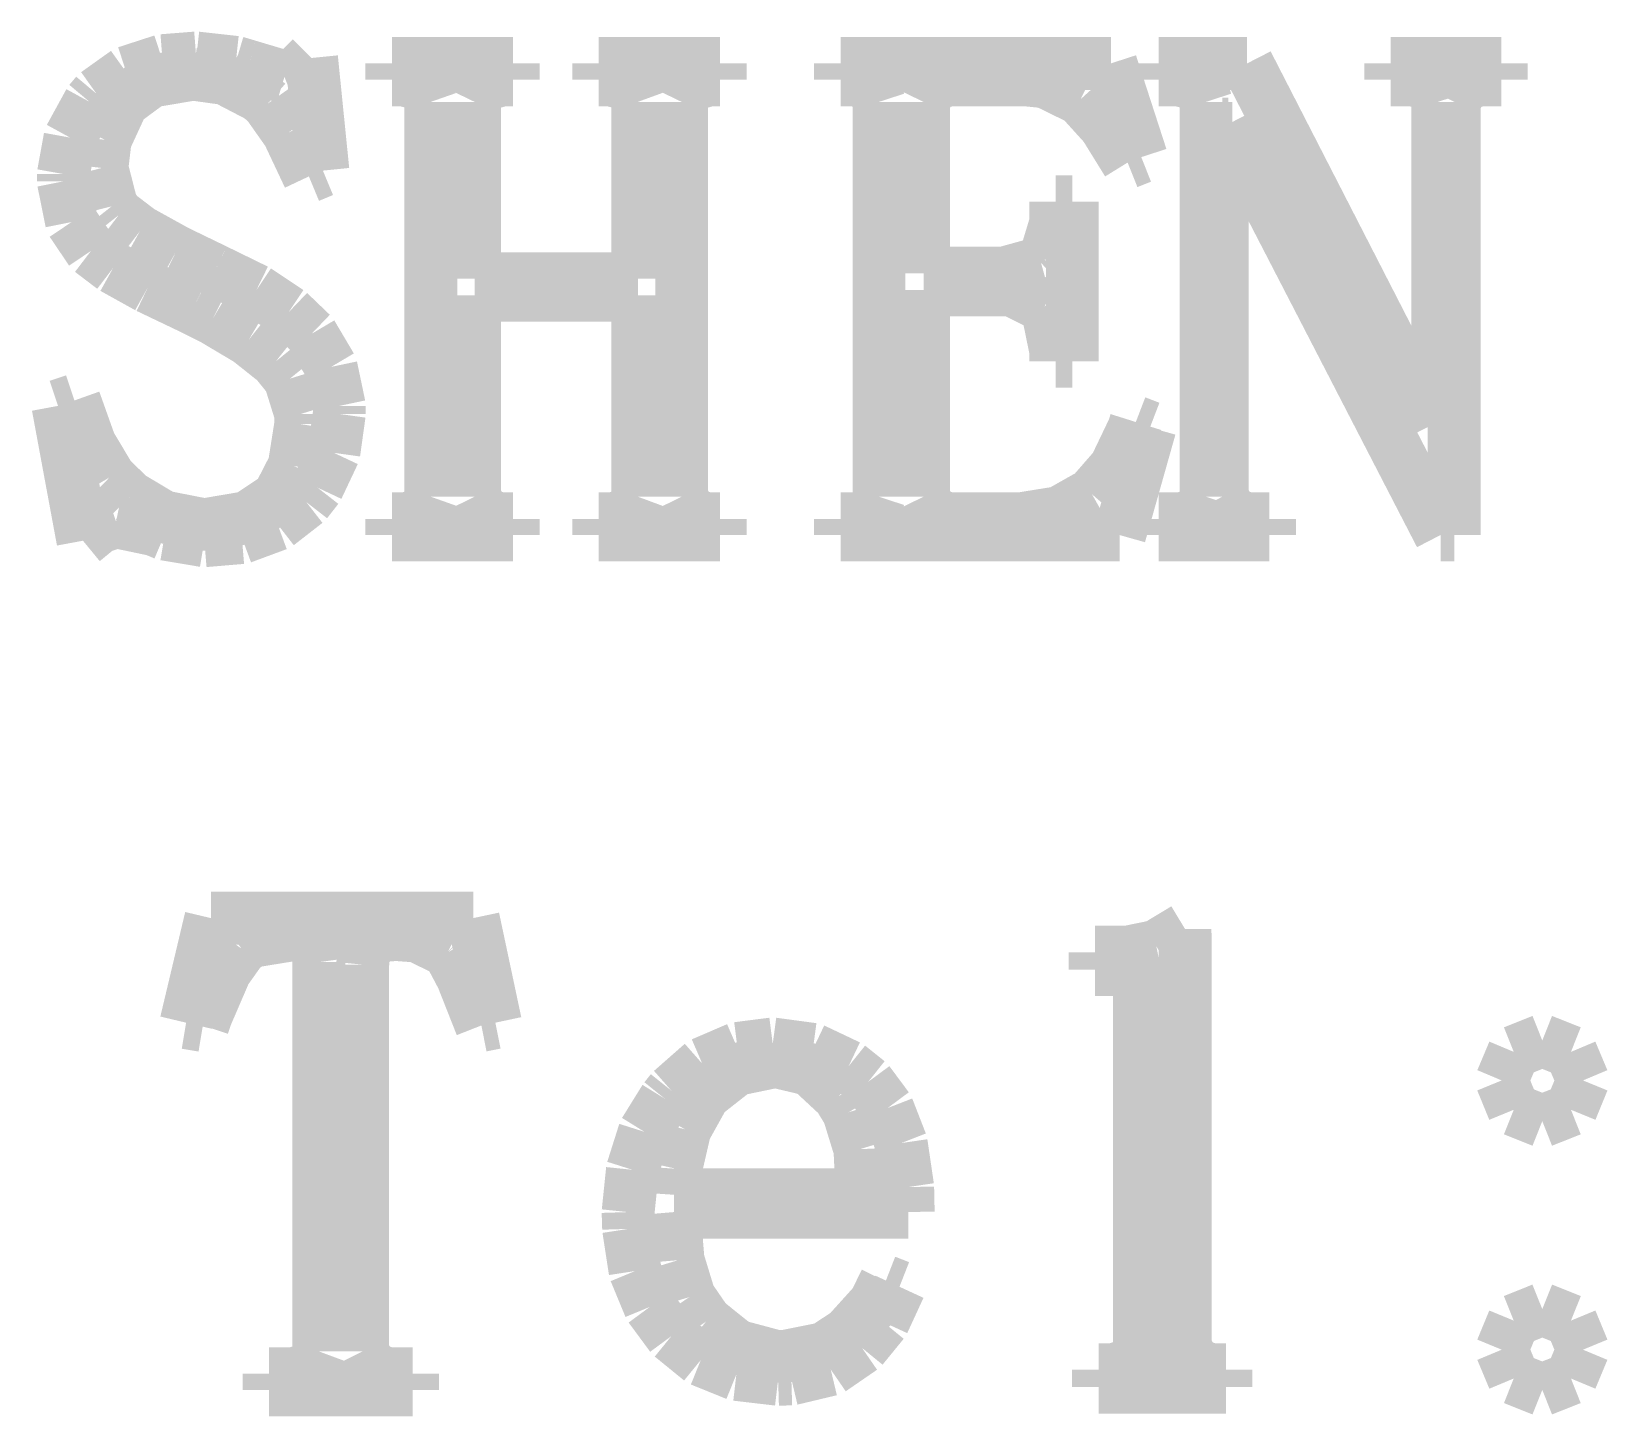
# Model space of a CAD drawing. Extents: x -61 to 349, y -42 to 245.
# Drawn here: x 315.023 to 318.055, y -33.744 to -31.083 of the extents above; entities that cross this region are included whole.
import ezdxf

# ---------------------------------------------------------------- set-up
doc = ezdxf.new("R2010")
doc.units = 0
doc.layers.add('BOARD_GEOMETRY_DIMENSION', color=2, linetype='CONTINUOUS')
doc.layers.add('BOARD_GEOMETRY_SILKSCREEN_TOP', color=1, linetype='CONTINUOUS')

msp = doc.modelspace()

# ---------------------------------------------------------------- linework, layer by layer
at = {"layer": 'BOARD_GEOMETRY_DIMENSION', "const_width": 0.1016}
for points in [[(315.204856, -31.161482), (315.274452, -31.138876)], [(315.274452, -31.138876), (315.339222, -31.133796)], [(315.339222, -31.133796), (315.415168, -31.142178)], [(315.415168, -31.142178), (315.439044, -31.14929)], [(315.439044, -31.14929), (315.50864, -31.170118)], [(315.534802, -31.159704), (315.56071, -31.133796)], [(315.56071, -31.133796), (315.582554, -31.350204)], [(315.715142, -31.14421), (315.94806, -31.14421)], [(315.715142, -31.175706), (315.715142, -31.14421)], [(315.94806, -31.14421), (315.94806, -31.175706)], [(316.112652, -31.175706), (316.112652, -31.14421)], [(316.112652, -31.14421), (316.345824, -31.14421)], [(316.345824, -31.14421), (316.345824, -31.175706)], [(316.577218, -31.175706), (316.577218, -31.14421)], [(316.577218, -31.14421), (317.096648, -31.14421)], [(317.096648, -31.14421), (317.155068, -31.324296)], [(317.18885, -31.175706), (317.18885, -31.14421)], [(317.18885, -31.14421), (317.358522, -31.14421)], [(317.358522, -31.14421), (317.71463, -31.838392)], [(317.634366, -31.175706), (317.634366, -31.14421)], [(317.634366, -31.14421), (317.84671, -31.14421)], [(317.84671, -31.14421), (317.84671, -31.175706)], [(315.147452, -31.202376), (315.204856, -31.161482)], [(315.251846, -31.1785), (315.199522, -31.217108)], [(315.333126, -31.164784), (315.251846, -31.1785)], [(315.395356, -31.17342), (315.333126, -31.164784)], [(315.461142, -31.20771), (315.395356, -31.17342)], [(315.50864, -31.170118), (315.534802, -31.159704)], [(315.736732, -31.175706), (315.715142, -31.175706)], [(315.778642, -31.18612), (315.736732, -31.175706)], [(315.789818, -31.218124), (315.778642, -31.18612)], [(315.88964, -31.18612), (315.874146, -31.218124)], [(315.927232, -31.175706), (315.88964, -31.18612)], [(315.94806, -31.175706), (315.927232, -31.175706)], [(316.13475, -31.175706), (316.112652, -31.175706)], [(316.176152, -31.18612), (316.13475, -31.175706)], [(316.187836, -31.218124), (316.176152, -31.18612)], [(316.287404, -31.18612), (316.27191, -31.218124)], [(316.32525, -31.175706), (316.287404, -31.18612)], [(316.345824, -31.175706), (316.32525, -31.175706)], [(316.60465, -31.175706), (316.577218, -31.175706)], [(316.640718, -31.18612), (316.60465, -31.175706)], [(316.651132, -31.218124), (316.640718, -31.18612)], [(316.752224, -31.18612), (316.73673, -31.218124)], [(316.784736, -31.175706), (316.752224, -31.18612)], [(316.93231, -31.175706), (316.784736, -31.175706)], [(316.970918, -31.179516), (316.93231, -31.175706)], [(317.038736, -31.21279), (316.970918, -31.179516)], [(317.226442, -31.175706), (317.18885, -31.175706)], [(317.269114, -31.18612), (317.226442, -31.175706)], [(317.279528, -31.218124), (317.269114, -31.18612)], [(317.677038, -31.175706), (317.634366, -31.175706)], [(317.71463, -31.18612), (317.677038, -31.175706)], [(317.725044, -31.218124), (317.71463, -31.18612)], [(317.77305, -31.18612), (317.75654, -31.218124)], [(317.804038, -31.175706), (317.77305, -31.18612)], [(317.84671, -31.175706), (317.804038, -31.175706)], [(315.096652, -31.286704), (315.134244, -31.218124)], [(315.134244, -31.218124), (315.147452, -31.202376)], [(315.199522, -31.217108), (315.195458, -31.223204)], [(315.476636, -31.221426), (315.461142, -31.20771)], [(315.789818, -31.976822), (315.789818, -31.218124)], [(315.874146, -31.218124), (315.874146, -31.557722)], [(316.187836, -31.557722), (316.187836, -31.218124)], [(316.27191, -31.218124), (316.27191, -31.976822)], [(316.651132, -31.976822), (316.651132, -31.218124)], [(316.73673, -31.218124), (316.73673, -31.547308)], [(317.085218, -31.264098), (317.038736, -31.21279)], [(317.279528, -31.976822), (317.279528, -31.218124)], [(317.725044, -31.838392), (317.725044, -31.218124)], [(317.75654, -31.218124), (317.75654, -32.050482)], [(315.195458, -31.223204), (315.164216, -31.291022)], [(315.516006, -31.277306), (315.476636, -31.221426)], [(315.55563, -31.36138), (315.516006, -31.277306)], [(317.128906, -31.33471), (317.085218, -31.264098)], [(317.3222, -31.260796), (317.31077, -31.260796)], [(317.31077, -31.260796), (317.31077, -31.976822)], [(317.730124, -32.050482), (317.3222, -31.260796)], [(315.083952, -31.356808), (315.096652, -31.286704)], [(315.164216, -31.291022), (315.157866, -31.345124)], [(317.155068, -31.324296), (317.128906, -31.33471)], [(315.083952, -31.370778), (315.083952, -31.356808)], [(315.0997, -31.44901), (315.083952, -31.370778)], [(315.157866, -31.345124), (315.176662, -31.418784)], [(315.582554, -31.350204), (315.55563, -31.36138)], [(315.176662, -31.418784), (315.190124, -31.435802)], [(316.99073, -31.451296), (316.99073, -31.409894)], [(316.99073, -31.409894), (317.022734, -31.409894)], [(317.022734, -31.409894), (317.022734, -31.716726)], [(315.137038, -31.504382), (315.0997, -31.44901)], [(315.190124, -31.435802), (315.230764, -31.46679)], [(316.969648, -31.520892), (316.99073, -31.451296)], [(315.230764, -31.46679), (315.300614, -31.505398)], [(315.17971, -31.536894), (315.137038, -31.504382)], [(315.300614, -31.505398), (315.375544, -31.54172)], [(316.962536, -31.527496), (316.969648, -31.520892)], [(315.246512, -31.573978), (315.17971, -31.536894)], [(315.375544, -31.54172), (315.454538, -31.580328)], [(316.73673, -31.547308), (316.890654, -31.547308)], [(316.890654, -31.547308), (316.962536, -31.527496)], [(315.333126, -31.61538), (315.246512, -31.573978)], [(315.454538, -31.580328), (315.517022, -31.621984)], [(315.874146, -31.557722), (316.187836, -31.557722)], [(316.906148, -31.579312), (316.73673, -31.579312)], [(316.73673, -31.579312), (316.73673, -31.976822)], [(316.969648, -31.610808), (316.906148, -31.579312)], [(315.874146, -31.589726), (315.874146, -31.976822)], [(316.187836, -31.589726), (315.874146, -31.589726)], [(316.187836, -31.976822), (316.187836, -31.589726)], [(316.975236, -31.620206), (316.969648, -31.610808)], [(315.371226, -31.63443), (315.333126, -31.61538)], [(315.44006, -31.675324), (315.371226, -31.63443)], [(315.517022, -31.621984), (315.56071, -31.663894)], [(316.99073, -31.695898), (316.975236, -31.620206)], [(315.56071, -31.663894), (315.598302, -31.727394)], [(315.49213, -31.716726), (315.44006, -31.675324)], [(316.99073, -31.716726), (316.99073, -31.695898)], [(315.519054, -31.75), (315.49213, -31.716726)], [(315.598302, -31.727394), (315.61405, -31.802324)], [(317.022734, -31.716726), (316.99073, -31.716726)], [(315.540136, -31.817818), (315.519054, -31.75)], [(315.073538, -31.802324), (315.105034, -31.79191)], [(315.105034, -31.79191), (315.135006, -31.875984)], [(315.121544, -32.061404), (315.073538, -31.802324)], [(315.540136, -31.837376), (315.540136, -31.817818)], [(315.61405, -31.817818), (315.603636, -31.892494)], [(315.61405, -31.802324), (315.61405, -31.817818)], [(315.527436, -31.917894), (315.540136, -31.837376)], [(317.10503, -31.920688), (317.140336, -31.847028)], [(317.171832, -31.843726), (317.113412, -32.050482)], [(317.140336, -31.847028), (317.144654, -31.833312)], [(317.144654, -31.833312), (317.171832, -31.843726)], [(317.71463, -31.838392), (317.725044, -31.838392)], [(315.135006, -31.875984), (315.172852, -31.939484)], [(315.603636, -31.892494), (315.57214, -31.959296)], [(315.172852, -31.939484), (315.210952, -31.976822)], [(315.49721, -31.976822), (315.527436, -31.917894)], [(317.060326, -31.971996), (317.10503, -31.920688)], [(315.210952, -31.976822), (315.275722, -32.01543)], [(315.438028, -32.0167), (315.496448, -31.977584)], [(315.496448, -31.977584), (315.49721, -31.976822)], [(315.57214, -31.959296), (315.55055, -31.986982)], [(315.778642, -32.008318), (315.789818, -31.976822)], [(315.874146, -31.976822), (315.88964, -32.008318)], [(316.176152, -32.008318), (316.187836, -31.976822)], [(316.27191, -31.976822), (316.287404, -32.008318)], [(316.640718, -32.008318), (316.651132, -31.976822)], [(316.73673, -31.976822), (316.752224, -32.008318)], [(316.997842, -32.007302), (317.060326, -31.971996)], [(317.269114, -32.008318), (317.279528, -31.976822)], [(317.31077, -31.976822), (317.327534, -32.008318)], [(315.55055, -31.986982), (315.495432, -32.029908)], [(316.92215, -32.019494), (316.997842, -32.007302)], [(315.15304, -32.035496), (315.121544, -32.061404)], [(315.185044, -32.024828), (315.15304, -32.035496)], [(315.258958, -32.040322), (315.185044, -32.024828)], [(315.275722, -32.01543), (315.349636, -32.029908)], [(315.349636, -32.029908), (315.36005, -32.029908)], [(315.36005, -32.029908), (315.438028, -32.0167)], [(315.495432, -32.029908), (315.426852, -32.055308)], [(315.715142, -32.019494), (315.741812, -32.019494)], [(315.715142, -32.050482), (315.715142, -32.019494)], [(315.741812, -32.019494), (315.778642, -32.008318)], [(315.88964, -32.008318), (315.922152, -32.019494)], [(315.922152, -32.019494), (315.94806, -32.019494)], [(315.94806, -32.019494), (315.94806, -32.050482)], [(316.112652, -32.019494), (316.13983, -32.019494)], [(316.112652, -32.050482), (316.112652, -32.019494)], [(316.13983, -32.019494), (316.176152, -32.008318)], [(316.287404, -32.008318), (316.319662, -32.019494)], [(316.319662, -32.019494), (316.345824, -32.019494)], [(316.345824, -32.019494), (316.345824, -32.050482)], [(316.577218, -32.050482), (316.577218, -32.019494)], [(316.577218, -32.019494), (316.60973, -32.019494)], [(316.60973, -32.019494), (316.640718, -32.008318)], [(316.752224, -32.008318), (316.784736, -32.019494)], [(316.784736, -32.019494), (316.92215, -32.019494)], [(317.18885, -32.050482), (317.18885, -32.019494)], [(317.18885, -32.019494), (317.231522, -32.019494)], [(317.231522, -32.019494), (317.269114, -32.008318)], [(317.327534, -32.008318), (317.358522, -32.019494)], [(317.358522, -32.019494), (317.401448, -32.019494)], [(317.401448, -32.019494), (317.401448, -32.050482)], [(315.27877, -32.048704), (315.258958, -32.040322)], [(315.354716, -32.061404), (315.27877, -32.048704)], [(315.426852, -32.055308), (315.354716, -32.061404)], [(315.94806, -32.050482), (315.715142, -32.050482)], [(316.345824, -32.050482), (316.112652, -32.050482)], [(317.113412, -32.050482), (316.577218, -32.050482)], [(317.401448, -32.050482), (317.18885, -32.050482)], [(317.75654, -32.050482), (317.730124, -32.050482)], [(315.319664, -32.987488), (315.367416, -32.786574)], [(315.367416, -32.786574), (315.871352, -32.786574)], [(315.871352, -32.786574), (315.914024, -32.987488)], [(315.526928, -32.81807), (315.445648, -32.831278)], [(315.56833, -32.822896), (315.526928, -32.81807)], [(315.574934, -32.871156), (315.56833, -32.822896)], [(315.664342, -32.822896), (315.659008, -32.875982)], [(315.722508, -32.81807), (315.664342, -32.822896)], [(315.764164, -32.821118), (315.722508, -32.81807)], [(315.8236, -32.850074), (315.764164, -32.821118)], [(317.184024, -32.840676), (317.239142, -32.807402)], [(317.239142, -32.807402), (317.239142, -33.685226)], [(317.23965, -32.815276), (317.23965, -33.609788)], [(315.425836, -32.844994), (315.394848, -32.888682)], [(315.445648, -32.831278), (315.425836, -32.844994)], [(315.824616, -32.85109), (315.8236, -32.850074)], [(315.850524, -32.900112), (315.824616, -32.85109)], [(317.066422, -32.852106), (317.128144, -32.852106)], [(317.066422, -32.88538), (317.066422, -32.852106)], [(317.128144, -32.852106), (317.184024, -32.840676)], [(315.574934, -33.619186), (315.574934, -32.871156)], [(315.659008, -32.875982), (315.659008, -33.619186)], [(317.111126, -32.88538), (317.066422, -32.88538)], [(317.15075, -32.90189), (317.111126, -32.88538)], [(317.151512, -32.879284), (317.151512, -33.685226)], [(315.394848, -32.888682), (315.358526, -32.97301)], [(315.8871, -32.992822), (315.850524, -32.900112)], [(317.16091, -32.952182), (317.15075, -32.90189)], [(315.358526, -32.97301), (315.351922, -32.992822)], [(315.351922, -32.992822), (315.319664, -32.987488)], [(315.914024, -32.987488), (315.8871, -32.992822)], [(316.311534, -33.066228), (316.379352, -33.037018)], [(316.379352, -33.037018), (316.446916, -33.028382)], [(316.446916, -33.028382), (316.524132, -33.038796)], [(316.524132, -33.038796), (316.592712, -33.071308)], [(317.87084, -33.043622), (317.925704, -33.021778)], [(317.925704, -33.021778), (317.980822, -33.043622)], [(316.252352, -33.118298), (316.311534, -33.066228)], [(316.45225, -33.06191), (316.376304, -33.077658)], [(316.519052, -33.077658), (316.45225, -33.06191)], [(317.847726, -33.098486), (317.87084, -33.043622)], [(317.980822, -33.043622), (318.003936, -33.098486)], [(316.376304, -33.077658), (316.318138, -33.123378)], [(316.573916, -33.128712), (316.519052, -33.077658)], [(316.592712, -33.071308), (316.630304, -33.10128)], [(317.87084, -33.154874), (317.847726, -33.098486)], [(318.003936, -33.098486), (317.980822, -33.154874)], [(316.239906, -33.133792), (316.252352, -33.118298)], [(316.313566, -33.128712), (316.27826, -33.192212)], [(316.318138, -33.123378), (316.313566, -33.128712)], [(316.592712, -33.1597), (316.573916, -33.128712)], [(316.630304, -33.10128), (316.667642, -33.151572)], [(316.200536, -33.197292), (316.239906, -33.133792)], [(316.614556, -33.230566), (316.592712, -33.1597)], [(316.667642, -33.151572), (316.693804, -33.218882)], [(317.925704, -33.176718), (317.87084, -33.154874)], [(317.980822, -33.154874), (317.925704, -33.176718)], [(316.177422, -33.27019), (316.200536, -33.197292)], [(316.27826, -33.192212), (316.260734, -33.268158)], [(316.693804, -33.218882), (316.70625, -33.303464)], [(316.61862, -33.318196), (316.614556, -33.230566)], [(316.16904, -33.35147), (316.177422, -33.27019)], [(316.260734, -33.268158), (316.257432, -33.318196)], [(316.70625, -33.303464), (316.707266, -33.35147)], [(316.257432, -33.318196), (316.61862, -33.318196)], [(316.170056, -33.383728), (316.16904, -33.35147)], [(316.257432, -33.35147), (316.265052, -33.443926)], [(316.707266, -33.35147), (316.257432, -33.35147)], [(316.182502, -33.464754), (316.170056, -33.383728)], [(316.265052, -33.443926), (316.286642, -33.514792)], [(316.21095, -33.533588), (316.182502, -33.464754)], [(316.64275, -33.526984), (316.663832, -33.484566)], [(316.663832, -33.484566), (316.690502, -33.49498)], [(316.286642, -33.514792), (316.3189, -33.561782)], [(316.690502, -33.49498), (316.65926, -33.562798)], [(316.252352, -33.589722), (316.21095, -33.533588)], [(316.590934, -33.584388), (316.64275, -33.526984)], [(317.87084, -33.560004), (317.925704, -33.537906)], [(317.925704, -33.537906), (317.980822, -33.560004)], [(316.3189, -33.561782), (316.377066, -33.608518)], [(316.54623, -33.613598), (316.590934, -33.584388)], [(316.65926, -33.562798), (316.61862, -33.612582)], [(317.847726, -33.615884), (317.87084, -33.560004)], [(317.980822, -33.560004), (318.003936, -33.615884)], [(316.30874, -33.635696), (316.252352, -33.589722)], [(316.377066, -33.608518), (316.451234, -33.62833)], [(316.46876, -33.629092), (316.54623, -33.613598)], [(316.61862, -33.612582), (316.558422, -33.653984)], [(317.23965, -33.609788), (317.25616, -33.643062)], [(315.56325, -33.650682), (315.574934, -33.619186)], [(315.659008, -33.619186), (315.674502, -33.650682)], [(316.377066, -33.663382), (316.30874, -33.635696)], [(316.451234, -33.62833), (316.46876, -33.629092)], [(317.100966, -33.654492), (317.139828, -33.643062)], [(317.25616, -33.643062), (317.289434, -33.654492)], [(317.87084, -33.671256), (317.847726, -33.615884)], [(318.003936, -33.615884), (317.980822, -33.671256)], [(315.478922, -33.693354), (315.478922, -33.662112)], [(315.478922, -33.662112), (315.526928, -33.662112)], [(315.526928, -33.662112), (315.56325, -33.650682)], [(315.674502, -33.650682), (315.707014, -33.662112)], [(315.707014, -33.662112), (315.754766, -33.662112)], [(315.754766, -33.662112), (315.754766, -33.693354)], [(316.45733, -33.67278), (316.377066, -33.663382)], [(316.48273, -33.672018), (316.45733, -33.67278)], [(316.558422, -33.653984), (316.48273, -33.672018)], [(317.073026, -33.654492), (317.100966, -33.654492)], [(317.073026, -33.687766), (317.073026, -33.654492)], [(317.289434, -33.654492), (317.317628, -33.654492)], [(317.317628, -33.654492), (317.317628, -33.687766)], [(317.925704, -33.6931), (317.87084, -33.671256)], [(317.980822, -33.671256), (317.925704, -33.6931)], [(315.754766, -33.693354), (315.478922, -33.693354)], [(317.317628, -33.687766), (317.073026, -33.687766)]]:
    msp.add_lwpolyline(points, dxfattribs=at)
at = {"layer": 'BOARD_GEOMETRY_SILKSCREEN_TOP', "const_width": 0.1016}
for points in [[(315.204856, -31.161482), (315.274452, -31.138876)], [(315.274452, -31.138876), (315.339222, -31.133796)], [(315.339222, -31.133796), (315.415168, -31.142178)], [(315.415168, -31.142178), (315.439044, -31.14929)], [(315.439044, -31.14929), (315.50864, -31.170118)], [(315.534802, -31.159704), (315.56071, -31.133796)], [(315.56071, -31.133796), (315.582554, -31.350204)], [(315.715142, -31.175706), (315.715142, -31.14421)], [(315.715142, -31.14421), (315.94806, -31.14421)], [(315.94806, -31.14421), (315.94806, -31.175706)], [(316.112652, -31.14421), (316.345824, -31.14421)], [(316.112652, -31.175706), (316.112652, -31.14421)], [(316.345824, -31.14421), (316.345824, -31.175706)], [(316.577218, -31.14421), (317.096648, -31.14421)], [(316.577218, -31.175706), (316.577218, -31.14421)], [(317.096648, -31.14421), (317.155068, -31.324296)], [(317.18885, -31.14421), (317.358522, -31.14421)], [(317.18885, -31.175706), (317.18885, -31.14421)], [(317.358522, -31.14421), (317.71463, -31.838392)], [(317.634366, -31.14421), (317.84671, -31.14421)], [(317.634366, -31.175706), (317.634366, -31.14421)], [(317.84671, -31.14421), (317.84671, -31.175706)], [(315.147452, -31.202376), (315.204856, -31.161482)], [(315.251846, -31.1785), (315.199522, -31.217108)], [(315.333126, -31.164784), (315.251846, -31.1785)], [(315.395356, -31.17342), (315.333126, -31.164784)], [(315.461142, -31.20771), (315.395356, -31.17342)], [(315.50864, -31.170118), (315.534802, -31.159704)], [(315.736732, -31.175706), (315.715142, -31.175706)], [(315.778642, -31.18612), (315.736732, -31.175706)], [(315.789818, -31.218124), (315.778642, -31.18612)], [(315.88964, -31.18612), (315.874146, -31.218124)], [(315.927232, -31.175706), (315.88964, -31.18612)], [(315.94806, -31.175706), (315.927232, -31.175706)], [(316.13475, -31.175706), (316.112652, -31.175706)], [(316.176152, -31.18612), (316.13475, -31.175706)], [(316.187836, -31.218124), (316.176152, -31.18612)], [(316.287404, -31.18612), (316.27191, -31.218124)], [(316.32525, -31.175706), (316.287404, -31.18612)], [(316.345824, -31.175706), (316.32525, -31.175706)], [(316.60465, -31.175706), (316.577218, -31.175706)], [(316.640718, -31.18612), (316.60465, -31.175706)], [(316.651132, -31.218124), (316.640718, -31.18612)], [(316.752224, -31.18612), (316.73673, -31.218124)], [(316.784736, -31.175706), (316.752224, -31.18612)], [(316.93231, -31.175706), (316.784736, -31.175706)], [(316.970918, -31.179516), (316.93231, -31.175706)], [(317.038736, -31.21279), (316.970918, -31.179516)], [(317.226442, -31.175706), (317.18885, -31.175706)], [(317.269114, -31.18612), (317.226442, -31.175706)], [(317.279528, -31.218124), (317.269114, -31.18612)], [(317.677038, -31.175706), (317.634366, -31.175706)], [(317.71463, -31.18612), (317.677038, -31.175706)], [(317.725044, -31.218124), (317.71463, -31.18612)], [(317.77305, -31.18612), (317.75654, -31.218124)], [(317.804038, -31.175706), (317.77305, -31.18612)], [(317.84671, -31.175706), (317.804038, -31.175706)], [(315.096652, -31.286704), (315.134244, -31.218124)], [(315.134244, -31.218124), (315.147452, -31.202376)], [(315.199522, -31.217108), (315.195458, -31.223204)], [(315.476636, -31.221426), (315.461142, -31.20771)], [(315.789818, -31.976822), (315.789818, -31.218124)], [(315.874146, -31.218124), (315.874146, -31.557722)], [(316.187836, -31.557722), (316.187836, -31.218124)], [(316.27191, -31.218124), (316.27191, -31.976822)], [(316.651132, -31.976822), (316.651132, -31.218124)], [(316.73673, -31.218124), (316.73673, -31.547308)], [(317.085218, -31.264098), (317.038736, -31.21279)], [(317.279528, -31.976822), (317.279528, -31.218124)], [(317.725044, -31.838392), (317.725044, -31.218124)], [(317.75654, -31.218124), (317.75654, -32.050482)], [(315.195458, -31.223204), (315.164216, -31.291022)], [(315.516006, -31.277306), (315.476636, -31.221426)], [(315.55563, -31.36138), (315.516006, -31.277306)], [(317.128906, -31.33471), (317.085218, -31.264098)], [(317.31077, -31.260796), (317.31077, -31.976822)], [(317.3222, -31.260796), (317.31077, -31.260796)], [(317.730124, -32.050482), (317.3222, -31.260796)], [(315.083952, -31.356808), (315.096652, -31.286704)], [(315.164216, -31.291022), (315.157866, -31.345124)], [(317.155068, -31.324296), (317.128906, -31.33471)], [(315.083952, -31.370778), (315.083952, -31.356808)], [(315.0997, -31.44901), (315.083952, -31.370778)], [(315.157866, -31.345124), (315.176662, -31.418784)], [(315.582554, -31.350204), (315.55563, -31.36138)], [(315.176662, -31.418784), (315.190124, -31.435802)], [(316.99073, -31.409894), (317.022734, -31.409894)], [(316.99073, -31.451296), (316.99073, -31.409894)], [(317.022734, -31.409894), (317.022734, -31.716726)], [(315.137038, -31.504382), (315.0997, -31.44901)], [(315.190124, -31.435802), (315.230764, -31.46679)], [(316.969648, -31.520892), (316.99073, -31.451296)], [(315.230764, -31.46679), (315.300614, -31.505398)], [(315.17971, -31.536894), (315.137038, -31.504382)], [(315.300614, -31.505398), (315.375544, -31.54172)], [(316.962536, -31.527496), (316.969648, -31.520892)], [(315.246512, -31.573978), (315.17971, -31.536894)], [(315.375544, -31.54172), (315.454538, -31.580328)], [(316.73673, -31.547308), (316.890654, -31.547308)], [(316.890654, -31.547308), (316.962536, -31.527496)], [(315.333126, -31.61538), (315.246512, -31.573978)], [(315.454538, -31.580328), (315.517022, -31.621984)], [(315.874146, -31.557722), (316.187836, -31.557722)], [(316.73673, -31.579312), (316.73673, -31.976822)], [(316.906148, -31.579312), (316.73673, -31.579312)], [(316.969648, -31.610808), (316.906148, -31.579312)], [(316.187836, -31.589726), (315.874146, -31.589726)], [(315.874146, -31.589726), (315.874146, -31.976822)], [(316.187836, -31.976822), (316.187836, -31.589726)], [(316.975236, -31.620206), (316.969648, -31.610808)], [(315.371226, -31.63443), (315.333126, -31.61538)], [(315.44006, -31.675324), (315.371226, -31.63443)], [(315.517022, -31.621984), (315.56071, -31.663894)], [(316.99073, -31.695898), (316.975236, -31.620206)], [(315.56071, -31.663894), (315.598302, -31.727394)], [(315.49213, -31.716726), (315.44006, -31.675324)], [(316.99073, -31.716726), (316.99073, -31.695898)], [(315.519054, -31.75), (315.49213, -31.716726)], [(315.598302, -31.727394), (315.61405, -31.802324)], [(317.022734, -31.716726), (316.99073, -31.716726)], [(315.540136, -31.817818), (315.519054, -31.75)], [(315.073538, -31.802324), (315.105034, -31.79191)], [(315.105034, -31.79191), (315.135006, -31.875984)], [(315.121544, -32.061404), (315.073538, -31.802324)], [(315.540136, -31.837376), (315.540136, -31.817818)], [(315.61405, -31.817818), (315.603636, -31.892494)], [(315.61405, -31.802324), (315.61405, -31.817818)], [(315.527436, -31.917894), (315.540136, -31.837376)], [(317.10503, -31.920688), (317.140336, -31.847028)], [(317.171832, -31.843726), (317.113412, -32.050482)], [(317.140336, -31.847028), (317.144654, -31.833312)], [(317.144654, -31.833312), (317.171832, -31.843726)], [(317.71463, -31.838392), (317.725044, -31.838392)], [(315.135006, -31.875984), (315.172852, -31.939484)], [(315.603636, -31.892494), (315.57214, -31.959296)], [(315.172852, -31.939484), (315.210952, -31.976822)], [(315.49721, -31.976822), (315.527436, -31.917894)], [(317.060326, -31.971996), (317.10503, -31.920688)], [(315.210952, -31.976822), (315.275722, -32.01543)], [(315.438028, -32.0167), (315.496448, -31.977584)], [(315.496448, -31.977584), (315.49721, -31.976822)], [(315.57214, -31.959296), (315.55055, -31.986982)], [(315.778642, -32.008318), (315.789818, -31.976822)], [(315.874146, -31.976822), (315.88964, -32.008318)], [(316.176152, -32.008318), (316.187836, -31.976822)], [(316.27191, -31.976822), (316.287404, -32.008318)], [(316.640718, -32.008318), (316.651132, -31.976822)], [(316.73673, -31.976822), (316.752224, -32.008318)], [(316.997842, -32.007302), (317.060326, -31.971996)], [(317.269114, -32.008318), (317.279528, -31.976822)], [(317.31077, -31.976822), (317.327534, -32.008318)], [(315.55055, -31.986982), (315.495432, -32.029908)], [(316.92215, -32.019494), (316.997842, -32.007302)], [(315.15304, -32.035496), (315.121544, -32.061404)], [(315.185044, -32.024828), (315.15304, -32.035496)], [(315.258958, -32.040322), (315.185044, -32.024828)], [(315.275722, -32.01543), (315.349636, -32.029908)], [(315.349636, -32.029908), (315.36005, -32.029908)], [(315.36005, -32.029908), (315.438028, -32.0167)], [(315.495432, -32.029908), (315.426852, -32.055308)], [(315.715142, -32.050482), (315.715142, -32.019494)], [(315.715142, -32.019494), (315.741812, -32.019494)], [(315.741812, -32.019494), (315.778642, -32.008318)], [(315.88964, -32.008318), (315.922152, -32.019494)], [(315.922152, -32.019494), (315.94806, -32.019494)], [(315.94806, -32.019494), (315.94806, -32.050482)], [(316.112652, -32.050482), (316.112652, -32.019494)], [(316.112652, -32.019494), (316.13983, -32.019494)], [(316.13983, -32.019494), (316.176152, -32.008318)], [(316.287404, -32.008318), (316.319662, -32.019494)], [(316.319662, -32.019494), (316.345824, -32.019494)], [(316.345824, -32.019494), (316.345824, -32.050482)], [(316.577218, -32.019494), (316.60973, -32.019494)], [(316.577218, -32.050482), (316.577218, -32.019494)], [(316.60973, -32.019494), (316.640718, -32.008318)], [(316.752224, -32.008318), (316.784736, -32.019494)], [(316.784736, -32.019494), (316.92215, -32.019494)], [(317.18885, -32.019494), (317.231522, -32.019494)], [(317.18885, -32.050482), (317.18885, -32.019494)], [(317.231522, -32.019494), (317.269114, -32.008318)], [(317.327534, -32.008318), (317.358522, -32.019494)], [(317.358522, -32.019494), (317.401448, -32.019494)], [(317.401448, -32.019494), (317.401448, -32.050482)], [(315.27877, -32.048704), (315.258958, -32.040322)], [(315.354716, -32.061404), (315.27877, -32.048704)], [(315.426852, -32.055308), (315.354716, -32.061404)], [(315.94806, -32.050482), (315.715142, -32.050482)], [(316.345824, -32.050482), (316.112652, -32.050482)], [(317.113412, -32.050482), (316.577218, -32.050482)], [(317.401448, -32.050482), (317.18885, -32.050482)], [(317.75654, -32.050482), (317.730124, -32.050482)], [(315.319664, -32.987488), (315.367416, -32.786574)], [(315.367416, -32.786574), (315.871352, -32.786574)], [(315.871352, -32.786574), (315.914024, -32.987488)], [(315.526928, -32.81807), (315.445648, -32.831278)], [(315.56833, -32.822896), (315.526928, -32.81807)], [(315.574934, -32.871156), (315.56833, -32.822896)], [(315.664342, -32.822896), (315.659008, -32.875982)], [(315.722508, -32.81807), (315.664342, -32.822896)], [(315.764164, -32.821118), (315.722508, -32.81807)], [(315.8236, -32.850074), (315.764164, -32.821118)], [(317.184024, -32.840676), (317.239142, -32.807402)], [(317.239142, -32.807402), (317.239142, -33.685226)], [(317.23965, -32.815276), (317.23965, -33.609788)], [(315.425836, -32.844994), (315.394848, -32.888682)], [(315.445648, -32.831278), (315.425836, -32.844994)], [(315.824616, -32.85109), (315.8236, -32.850074)], [(315.850524, -32.900112), (315.824616, -32.85109)], [(317.066422, -32.88538), (317.066422, -32.852106)], [(317.066422, -32.852106), (317.128144, -32.852106)], [(317.128144, -32.852106), (317.184024, -32.840676)], [(315.574934, -33.619186), (315.574934, -32.871156)], [(315.659008, -32.875982), (315.659008, -33.619186)], [(317.111126, -32.88538), (317.066422, -32.88538)], [(317.15075, -32.90189), (317.111126, -32.88538)], [(317.151512, -32.879284), (317.151512, -33.685226)], [(315.394848, -32.888682), (315.358526, -32.97301)], [(315.8871, -32.992822), (315.850524, -32.900112)], [(317.16091, -32.952182), (317.15075, -32.90189)], [(315.358526, -32.97301), (315.351922, -32.992822)], [(315.351922, -32.992822), (315.319664, -32.987488)], [(315.914024, -32.987488), (315.8871, -32.992822)], [(316.311534, -33.066228), (316.379352, -33.037018)], [(316.379352, -33.037018), (316.446916, -33.028382)], [(316.446916, -33.028382), (316.524132, -33.038796)], [(316.524132, -33.038796), (316.592712, -33.071308)], [(317.87084, -33.043622), (317.925704, -33.021778)], [(317.925704, -33.021778), (317.980822, -33.043622)], [(316.252352, -33.118298), (316.311534, -33.066228)], [(316.45225, -33.06191), (316.376304, -33.077658)], [(316.519052, -33.077658), (316.45225, -33.06191)], [(317.847726, -33.098486), (317.87084, -33.043622)], [(317.980822, -33.043622), (318.003936, -33.098486)], [(316.376304, -33.077658), (316.318138, -33.123378)], [(316.573916, -33.128712), (316.519052, -33.077658)], [(316.592712, -33.071308), (316.630304, -33.10128)], [(317.87084, -33.154874), (317.847726, -33.098486)], [(318.003936, -33.098486), (317.980822, -33.154874)], [(316.239906, -33.133792), (316.252352, -33.118298)], [(316.313566, -33.128712), (316.27826, -33.192212)], [(316.318138, -33.123378), (316.313566, -33.128712)], [(316.592712, -33.1597), (316.573916, -33.128712)], [(316.630304, -33.10128), (316.667642, -33.151572)], [(316.200536, -33.197292), (316.239906, -33.133792)], [(316.614556, -33.230566), (316.592712, -33.1597)], [(316.667642, -33.151572), (316.693804, -33.218882)], [(317.925704, -33.176718), (317.87084, -33.154874)], [(317.980822, -33.154874), (317.925704, -33.176718)], [(316.177422, -33.27019), (316.200536, -33.197292)], [(316.27826, -33.192212), (316.260734, -33.268158)], [(316.693804, -33.218882), (316.70625, -33.303464)], [(316.61862, -33.318196), (316.614556, -33.230566)], [(316.16904, -33.35147), (316.177422, -33.27019)], [(316.260734, -33.268158), (316.257432, -33.318196)], [(316.70625, -33.303464), (316.707266, -33.35147)], [(316.257432, -33.318196), (316.61862, -33.318196)], [(316.170056, -33.383728), (316.16904, -33.35147)], [(316.707266, -33.35147), (316.257432, -33.35147)], [(316.257432, -33.35147), (316.265052, -33.443926)], [(316.182502, -33.464754), (316.170056, -33.383728)], [(316.265052, -33.443926), (316.286642, -33.514792)], [(316.21095, -33.533588), (316.182502, -33.464754)], [(316.64275, -33.526984), (316.663832, -33.484566)], [(316.663832, -33.484566), (316.690502, -33.49498)], [(316.286642, -33.514792), (316.3189, -33.561782)], [(316.690502, -33.49498), (316.65926, -33.562798)], [(316.252352, -33.589722), (316.21095, -33.533588)], [(316.590934, -33.584388), (316.64275, -33.526984)], [(317.87084, -33.560004), (317.925704, -33.537906)], [(317.925704, -33.537906), (317.980822, -33.560004)], [(316.3189, -33.561782), (316.377066, -33.608518)], [(316.54623, -33.613598), (316.590934, -33.584388)], [(316.65926, -33.562798), (316.61862, -33.612582)], [(317.847726, -33.615884), (317.87084, -33.560004)], [(317.980822, -33.560004), (318.003936, -33.615884)], [(316.30874, -33.635696), (316.252352, -33.589722)], [(316.377066, -33.608518), (316.451234, -33.62833)], [(316.46876, -33.629092), (316.54623, -33.613598)], [(316.61862, -33.612582), (316.558422, -33.653984)], [(317.23965, -33.609788), (317.25616, -33.643062)], [(315.56325, -33.650682), (315.574934, -33.619186)], [(315.659008, -33.619186), (315.674502, -33.650682)], [(316.377066, -33.663382), (316.30874, -33.635696)], [(316.451234, -33.62833), (316.46876, -33.629092)], [(317.100966, -33.654492), (317.139828, -33.643062)], [(317.25616, -33.643062), (317.289434, -33.654492)], [(317.87084, -33.671256), (317.847726, -33.615884)], [(318.003936, -33.615884), (317.980822, -33.671256)], [(315.478922, -33.662112), (315.526928, -33.662112)], [(315.478922, -33.693354), (315.478922, -33.662112)], [(315.526928, -33.662112), (315.56325, -33.650682)], [(315.674502, -33.650682), (315.707014, -33.662112)], [(315.707014, -33.662112), (315.754766, -33.662112)], [(315.754766, -33.662112), (315.754766, -33.693354)], [(316.45733, -33.67278), (316.377066, -33.663382)], [(316.48273, -33.672018), (316.45733, -33.67278)], [(316.558422, -33.653984), (316.48273, -33.672018)], [(317.073026, -33.687766), (317.073026, -33.654492)], [(317.073026, -33.654492), (317.100966, -33.654492)], [(317.289434, -33.654492), (317.317628, -33.654492)], [(317.317628, -33.654492), (317.317628, -33.687766)], [(317.925704, -33.6931), (317.87084, -33.671256)], [(317.980822, -33.671256), (317.925704, -33.6931)], [(315.754766, -33.693354), (315.478922, -33.693354)], [(317.317628, -33.687766), (317.073026, -33.687766)]]:
    msp.add_lwpolyline(points, dxfattribs=at)

doc.saveas('drawing.dxf')
